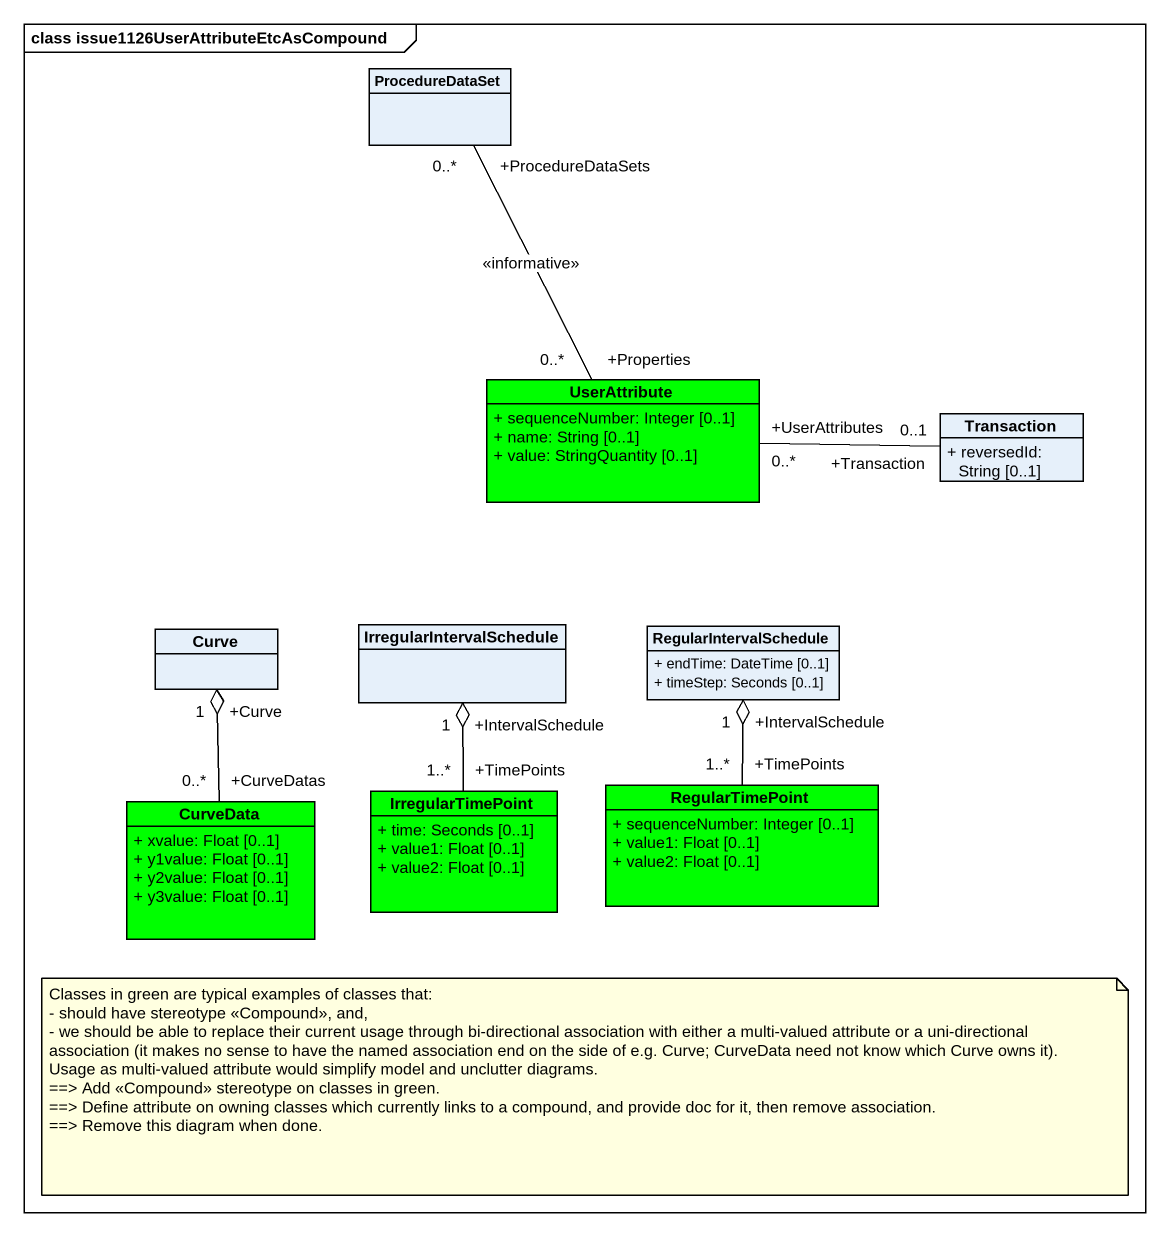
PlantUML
@startuml
mainframe class issue1126UserAttributeEtcAsCompound
hide circle
hide empty members
skinparam classAttributeIconSize 0
class ProcedureDataSet
class UserAttribute #00FF00 {
  + sequenceNumber: Integer [0..1]
  + name: String [0..1]
  + value: StringQuantity [0..1]
}
class Transaction {
  + reversedId: String [0..1]
}
class Curve
class IrregularIntervalSchedule
class RegularIntervalSchedule {
  + endTime: DateTime [0..1]
  + timeStep: Seconds [0..1]
}
class CurveData #00FF00 {
  + xvalue: Float [0..1]
  + y1value: Float [0..1]
  + y2value: Float [0..1]
  + y3value: Float [0..1]
}
class IrregularTimePoint #00FF00 {
  + time: Seconds [0..1]
  + value1: Float [0..1]
  + value2: Float [0..1]
}
class RegularTimePoint #00FF00 {
  + sequenceNumber: Integer [0..1]
  + value1: Float [0..1]
  + value2: Float [0..1]
}
UserAttribute "+Properties\n0..*" -up- "+ProcedureDataSets\n0..*" ProcedureDataSet : <<informative>>
UserAttribute "+UserAttributes\n0..*" -right- "+Transaction\n0..1" Transaction
IrregularIntervalSchedule "+IntervalSchedule\n1" o-- "+TimePoints\n1..*" IrregularTimePoint
RegularIntervalSchedule "+IntervalSchedule\n1" o-- "+TimePoints\n1..*" RegularTimePoint
CurveData "+CurveDatas\n0..*" -up-o "+Curve\n1" Curve
note as N1
  Classes in green are typical examples of classes that:
  - should have stereotype <<Compound>>, and,
  - we should be able to replace their current usage through bi-directional association with either a multi-valued attribute or a uni-directional association (it makes no sense to have the named association end on the side of e.g. Curve; CurveData need not know which Curve owns it).
  Usage as multi-valued attribute would simplify model and unclutter diagrams.
  ~==> Add <<Compound>> stereotype on classes in green.
  ~==> Define attribute on owning classes which currently links to a compound, and provide doc for it, then remove association.
  ~==> Remove this diagram when done.
end note
@enduml
